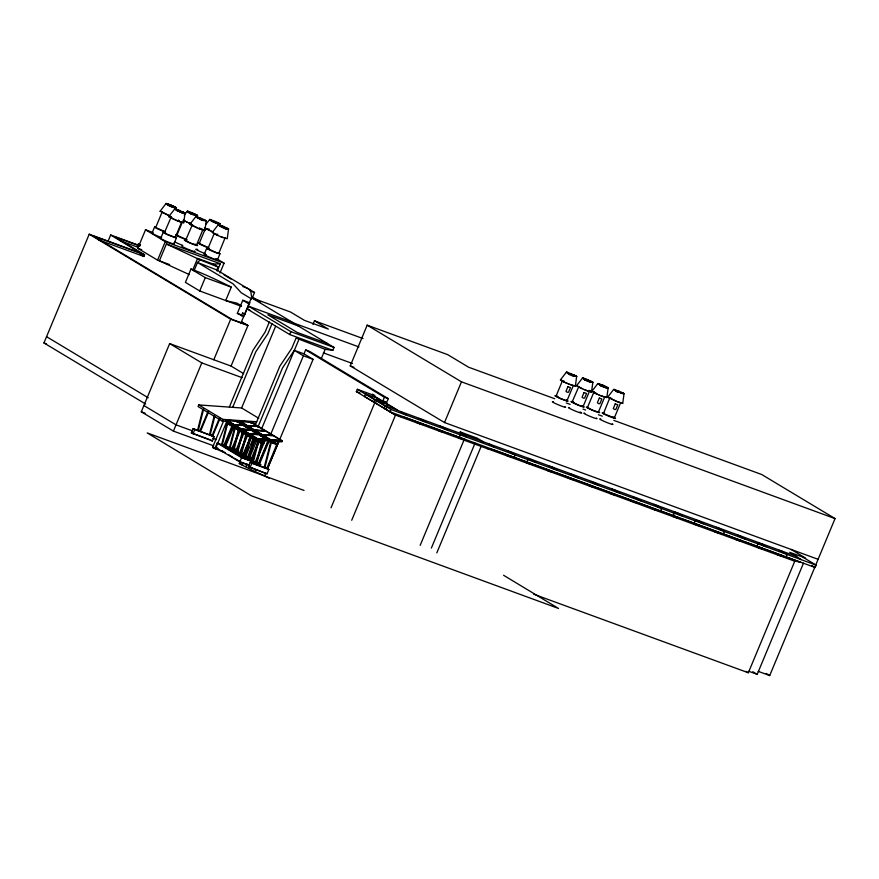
<?xml version="1.0" encoding="UTF-8"?>
<svg xmlns="http://www.w3.org/2000/svg" width="879" height="879" viewBox="0 0 879 879"><rect width="100%" height="100%" fill="white"/><g stroke="black" fill="none" stroke-linecap="round" stroke-linejoin="round"><path stroke-width="1.32" d="M178.668 221.211L183.733 222.772L185.051 213.048L174.987 208.708L168.779 216.509L174.481 219.508M198.467 228.474L204.895 230.54L206.213 220.816L195.896 216.498L189.93 224.277L200.764 229.43L199.61 227.793M568.977 384.09L575.393 386.167L576.646 376.278L566.417 372.125L560.428 379.893L564.867 382.321M601.752 396.022L606.818 397.572L608.158 387.859L603.302 385.343L597.841 383.541L591.853 391.309L596.281 393.726M617.662 401.802L622.717 403.362L624.057 393.649L613.74 389.331L607.752 397.099L616.739 401.538M202.774 409.548L197.544 430.402L200.445 431.468L208.872 411.24M203.631 409.065L198.412 429.875L200.093 430.479L207.84 411.877M214.278 415.536L209.455 434.764L212.729 435.962L220.025 418.437M214.817 416.338L210.323 434.226L212.377 434.984L219.552 417.745M227.969 422.195L227.771 422.953L232.528 424.689M238.616 428.688L233.462 449.191L236.748 450.389L244.615 431.49M239.517 428.029L234.33 448.653L236.396 449.411L244.021 431.084M229.012 449.312L234.704 427.249M235.517 426.919L229.891 448.784L231.562 449.389L239.758 429.699M239.967 423.975L240.11 423.414L254.042 431.787M242.274 431.787L236.583 453.861L239.484 454.926L248.35 433.611M243.087 431.457L237.462 453.333L239.132 453.938L247.329 434.248M240.923 453.674L246.395 432.435M247.417 428.447L248.12 425.711L256.108 426.282M246.691 434.138L241.791 453.135L243.846 453.894L250.976 436.775M247.988 429.062L248.647 426.535M250.845 436.127L245.208 457.992L246.878 458.596L255.591 437.676M253.954 436.984L248.482 458.212L251.768 459.42L259.635 440.511M254.987 432.995L255.69 430.26L263.667 430.831M254.58 437.412L249.361 457.684L251.416 458.442L259.052 440.093M252.218 463.255L257.91 441.192L227.243 422.766L227.068 423.447L257.734 441.873M259.063 439.566L258.58 441.434L263.184 443.115L264.502 439.95M262.052 440.313L256.239 462.881L259.525 464.079L268.963 441.39M262.876 437.105L263.447 434.918L271.424 435.49M263.964 435.742L257.107 462.343L259.173 463.101L269.348 438.643M264.118 467.617L270.765 441.84L260.667 435.775M271.853 440.478L271.435 442.082L277.599 444.334L271.963 440.95M211.861 221.299L209.576 219.431L214.432 221.947L214.267 222.552L219.893 223.749L209.828 219.409L205.851 224.299M217.992 235.484L212.278 232.474L218.245 224.694L223.09 227.211L222.925 227.804L228.562 229.012L227.243 238.747L222.178 237.187M583.656 389.364L576.536 385.749L582.524 377.981L587.37 380.497L587.183 381.079L585.93 380.519M597.929 383.705L603.796 387.156M613.839 389.496L618.596 391.847L617.75 392.144M145.661 404.065L43.95 342.942L89.218 234.199L140.651 253.031L110.666 235.012L108.04 241.34M137.377 246.197L138.432 243.67L140.574 244.955M169.647 264.601L157.561 260.173L137.816 248.307L145.529 229.793L153.199 232.594M152.045 233.056L154.561 227.002M164.823 231.66L155.715 227.485L162.077 212.191L169.999 215.948M98.866 239.989L143.881 256.459L144.585 254.767L114.6 236.759L139.926 246.021M160.714 238.319L163.23 232.265M179.854 221.629L181.689 222.035L175.317 237.33L166.834 234.221L164.384 232.748L171.02 217.432M157.561 260.173L165.274 241.659L145.529 229.793M217.311 270.963L220.31 263.744L166.384 244.01L159.374 260.843L189.381 274.622M186.919 239.714L176.866 235.253L182.25 222.31M173.943 243.868L176.47 237.802M202.84 229.804L196.478 245.098L190.677 243.186L185.535 240.516L192.171 225.2M208.323 247.636L199.214 243.45L205.587 228.155L208.037 229.628M225.716 300.486L231.276 287.125C218.102 280.544 204.884 274.061 190.974 269.007L185.414 282.368L199.731 290.971L241.132 306.222M192.589 270.369L197.588 258.349L213.355 264.118L218.256 267.062L216.761 270.666M193.995 270.897L197.489 262.48L200.192 259.898L218.256 267.062L216.772 269.952L197.489 262.48L233.122 283.895L241.264 292.784L251.603 298.992M204.214 254.295L206.741 248.23M225.09 237.824L218.827 253.295L216.992 252.888L207.883 248.713L214.256 233.418L216.706 234.891M213.762 445.873L173.416 431.106L141.288 411.801L169.669 343.601L231.056 366.071L243.67 373.652M199.731 290.971L205.29 277.621L190.974 269.007M217.454 259.832L219.97 253.778M219.948 273.05L224.068 263.173L217.091 258.986M173.416 431.106L201.796 362.906L169.669 343.601M213.806 359.753L230.683 319.209L89.218 234.199M258.756 418.283L241.604 407.977L198.764 404.922L198.072 406.559L222.09 420.986L227.441 421.371L221.563 444.829L224.464 445.895L233.407 424.403M243.846 316.715L237.33 313.374L242.791 300.255L250.021 302.914M191.336 432.897L193.138 428.578L214.179 436.665L212.377 440.994L191.336 432.897L209.521 439.555M241.439 315.836L242.582 313.078L244.999 313.957M192.995 433.896L194.786 429.567L193.138 428.578M240.802 323.351L251.471 297.717L290.531 312.023L304.409 320.352L328.35 329.12L314.473 320.78L312.946 324.439M244.505 315.067L248.812 304.716M332.833 350.336L289.718 334.547L247.285 309.045L248.482 306.167L291.597 321.956L334.031 347.447L332.833 350.336L325.164 349.326L296.08 338.041L291.828 348.238L279.819 366.213L256.009 423.403L250.438 423.008M252.482 297.388L254.514 292.498L247.373 288.202L242.879 286.565M231.056 366.071L247.933 325.516L241.505 321.659M222.09 420.986L222.772 419.349L256.69 421.766M223.277 452.015L212.553 447.444L223.607 420.909M229.386 406.999L253.064 350.139L265.084 332.163L269.326 321.956M226.43 420.228L226.002 421.272L257.382 440.126L281.829 441.873L282.28 440.808L250.889 421.942L226.43 420.228L257.822 439.093L282.28 440.808M240.428 462.321L215.421 447.367L217.223 443.049L235.396 449.707M215.3 449.092L227.298 420.261M232.682 407.34L255.8 351.776L267.82 333.811L272.072 323.604M225.354 447.026L234.177 425.821M241.604 407.977L275.588 326.34M231.913 450.378L240.791 429.062M237.363 453.3L238.264 451.136L236.605 450.147M289.718 334.547L290.916 331.669L248.482 306.167M217.223 443.049L241.582 457.684L239.78 462.002L249.471 465.551M269.348 478.385C259.393 473.32 249.065 469.001 239.308 463.519L240.352 461.014M243.483 453.487L250.273 437.193M253.009 431.886L254.031 429.435M244.197 454.872L252.075 435.962M244.747 457.739L245.648 455.575L243.999 454.586L227.002 448.367L221.266 444.917L238.264 451.136M242.055 465.167L243.098 462.64M245.208 457.585L253.624 437.368M257.833 427.249L282.555 367.861L294.575 349.886M256.108 438.269L247.241 459.585L244.34 458.519L250.647 434.017L257.679 434.501M245.889 466.573L246.944 464.046M249.054 458.992L256.943 440.038M261.667 428.666L298.816 339.679M257.382 440.126L257.822 439.093M267.205 468.529L268.853 469.518L267.051 473.847L248.405 466.628L250.207 462.31L265.985 468.089M250.065 467.617L251.855 463.299L250.207 462.31M252.317 462.288L253.218 460.124L251.559 459.135L234.572 452.916L228.65 449.356L245.648 455.575M255.119 464.321L265.128 440.269M267.864 468.013L313.089 359.346L303.991 353.874L305.65 349.908L309.518 351.325L388.287 398.659L386.628 402.626L382.761 401.209L384.409 397.242L305.65 349.908M254.998 472.045L256.042 469.518M258.679 463.2L268.666 439.192M270.776 434.138L303.387 355.797L294.278 350.325L303.991 353.874M276.709 444.62L267.051 467.837L264.997 467.079L271.292 442.642L277.379 444.862L270.622 440.808M276.929 444.093L278.247 440.928M267.403 468.815L278.885 441.247M264.7 475.594L265.755 473.067M321.209 358.819L325.164 349.326M818.096 559.308L444.51 422.546L350.238 365.895L367.18 325.175L447.642 354.633L468.573 367.202L554.715 398.736M533.674 594.182L748.337 672.765L794.759 561.231L395.506 415.064L356.358 391.649L357.335 389.298L371.652 394.539L398.758 410.823L796.726 556.517L789.716 552.309L805.593 558.11L791.177 549.452M365.62 393.979L374.751 399.462L386.529 403.78L377.399 398.297L365.62 393.979L364.543 396.561L385.804 409.24L387.76 404.527L375.992 400.209L385.068 405.669L396.847 409.977L387.76 404.527M373.674 402.044L374.751 399.462M331.031 507.831L374.817 402.637M375.432 403.011L377.399 398.297M385.068 405.669L383.991 408.252L394.88 414.69M357.335 389.298L390.924 409.471L389.935 411.833L815.141 567.493L816.119 565.131L802.648 557.033M351.71 520.269L395.506 415.064M444.51 422.546L461.464 381.827L367.18 325.175M420.184 545.332L463.969 440.126M431.38 548.046L475.034 443.17M436.819 552.88L481.132 446.411M508.183 456.201L514.138 457.421L515.226 454.828L510.051 451.718M573.35 385.42L566.988 400.714L561.187 398.802L556.044 396.132L562.406 380.838M588.886 390.781L589.457 391.276L583.085 406.57L578.712 405.241L572.141 401.989L578.778 386.672M604.774 396.836L598.401 412.13L592.611 410.218L587.458 407.548L593.83 392.254M618.838 402.219L620.673 402.626L614.311 417.921L603.466 413.515L609.729 398.044L618.596 402.241M654.591 509.798L660.547 511.018L661.634 508.425L656.459 505.315M717.341 532.762L723.296 533.992L724.384 531.399L719.209 528.29M780.091 555.737L786.046 556.956L787.123 554.363L781.958 551.254M748.655 671.237L757.204 674.358L803.483 563.164M758.17 671.336L769.707 675.555L835.05 518.588L761.697 474.506L613.85 420.382M168.35 205.334L166.065 203.467L167.801 203.84L169.207 205.521L171.064 206.224L171.537 205.268L176.393 207.785L166.065 203.467L160.11 211.246L169.098 215.685M177.151 210.586L179.734 211.487L180.206 210.52M188.073 211.345C194.094 216.344 183.414 209.488 188.952 211.608L190.369 213.289L192.215 213.993L192.688 213.037L197.544 215.553L187.227 211.235L184.238 215.124M197.621 216.871L200.884 219.256L201.357 218.3M210.422 219.541L214.564 222.189L215.047 221.233M220.53 226.562L218.245 224.694L220.948 226.617L223.233 227.452L223.705 226.496L228.562 229.012L224.782 228.518L226.837 228.639M571.888 373.927L571.383 374.872L566.417 372.125L568.724 374.069M582.612 378.146L584.832 379.915L587.491 380.728L587.985 379.783L592.842 382.299L591.501 392.012L585.084 389.946M599.566 383.925L600.95 385.584L602.807 386.288L603.302 385.343M615.036 390.21L616.64 391.616L616.003 391.177L618.706 392.078L619.212 391.133M170.757 206.576L172.273 206.532M179.426 211.839L180.931 211.784C193.072 215.135 174.284 211.399 184.205 212.938M191.908 214.344L193.424 214.3M200.577 219.607L206.115 220.651M573.657 376.135L576.734 376.454L571.746 375.498L572.383 375.74M603.17 386.914L608.158 387.859L605.213 387.54M171.064 206.224L174.075 206.389M179.734 211.487L182.744 211.652M192.215 213.993L195.226 214.168M200.884 219.256L203.895 219.42M214.564 222.189L217.585 222.365M223.233 227.452L226.244 227.628M572.042 375.157L574.426 375.058M590.523 380.904L588.743 381.288L589.842 381.893M602.807 386.288L605.84 386.474M621.75 392.254L619.97 392.627L624.057 393.649L622.09 393.429M204.389 227.892L206.972 229.232L209.092 228.969M215.63 234.495L217.761 234.232M176.393 207.785L172.614 207.279L174.657 207.4M160.11 211.246L162.615 211.795M168.779 216.509L171.284 217.058M198.182 218.366C190.666 212.289 202.917 222.431 196.731 216.608M189.93 224.277L192.435 224.826M219.893 223.749L215.564 223.057M212.278 232.474L213.509 232.638M225.189 238L224.299 237.879M199.214 243.45L200.115 243.571M207.883 248.713L208.784 248.834M560.428 379.893L561.659 380.058M576.536 385.749L577.756 385.903M600.104 385.398L598.687 383.651M589.457 391.276L587.622 390.869M591.853 391.309L594.358 391.858M556.044 396.132L557.879 396.539M607.752 397.099L608.982 397.253M603.368 413.339L604.258 413.449M172.317 206.785L175.097 206.895M180.986 212.048L183.766 212.158M193.479 214.553L196.248 214.674M202.137 219.816L204.917 219.926M215.827 222.75L218.596 222.87M224.497 228.013L227.265 228.133M213.355 264.118L220.31 263.744M575.448 375.564L572.647 375.432M589.249 381.53L591.545 381.409M606.862 386.98L604.06 386.848M620.475 392.88L622.771 392.759M562.307 381.178L564.384 381.222M593.732 392.594L595.808 392.638M181.272 212.542L183.326 212.663M216.113 223.255L218.168 223.376M588.48 381.585L592.842 382.299L590.875 382.079M233.891 424.711L242.351 425.304L235.33 424.799M241.45 429.249L249.922 429.842L242.901 429.348M249.207 433.907L258.536 434.435L251.273 430.073L242.219 429.435L249.493 433.808M236.77 422.041L242.89 422.469M244.593 423.381L240.626 423.612L246.274 425.678M258.536 438.742L265.557 439.247M271.325 439.654L279.313 440.225M172.822 207.026L176.294 207.62M181.492 212.289L184.964 212.883M197.445 215.388L194.567 215.157L197.544 215.553M216.333 223.002L219.794 223.585M228.463 228.848L224.991 228.265M573.526 375.893L576.646 376.278M590.809 381.969L592.743 382.134M605.159 387.452L608.059 387.694M621.068 393.232L623.969 393.484M608.532 397.769L610.982 398.022M173.042 207.411L175.547 207.675M194.204 215.19L196.698 215.443M202.862 220.453L205.367 220.706M216.553 223.387L219.047 223.64M225.222 228.65L227.716 228.903M573.372 376.069L575.888 376.333M604.785 387.485L607.312 387.749M620.695 393.265L623.211 393.539M168.911 216.75L171.57 217.135M190.073 224.519L192.721 224.903M398.846 416.174L404.801 417.393L423.129 424.096L417.162 422.876M419.755 423.832L425.722 425.051L444.038 431.754L438.083 430.534M440.676 431.479L446.631 432.71L464.958 439.412L459.003 438.192L460.86 433.71L466.035 436.819M487.274 448.543L493.229 449.762L511.545 456.476L505.59 455.245M529.103 463.859L535.058 465.079L553.385 471.781L547.419 470.562M550.012 471.507L555.967 472.737L574.295 479.44L568.339 478.22M570.932 479.165L576.888 480.395L595.215 487.098L589.26 485.878M591.853 486.823L597.808 488.043L616.124 494.756L610.169 493.537M612.762 494.481L618.717 495.701L637.044 502.414L631.089 501.184M633.682 502.14L639.637 503.359L657.953 510.073L651.998 508.842M675.511 517.456L681.467 518.676L699.794 525.378L693.839 524.159L695.696 519.687L700.871 522.785M696.432 525.104L702.387 526.334L720.703 533.037L714.748 531.817M735.668 539.475L741.623 540.695L723.296 533.992M738.261 540.42L744.216 541.651L762.532 548.353L756.577 547.134L758.445 542.651L763.62 545.76M759.17 548.078L765.126 549.298L783.453 556.011L777.497 554.792M794.209 560.912L800.176 562.131L786.046 556.956M202.577 229.826L201.005 229.397M587.985 379.783L582.524 377.981L585.051 380.069M604.499 396.858L602.939 396.44M226.112 300.728L236.956 303.123L241.549 305.892M219.091 224.804L223.705 226.496M572.46 385.31L570.328 384.606M573.042 402.11L573.976 402.384M167.801 203.84L171.537 205.268M188.952 211.608L192.688 213.037M591.117 381.915L587.37 380.497M622.332 393.265L618.596 391.847M165.274 241.659L224.068 263.173M110.666 235.012L139.794 245.67M566.285 402.967L570.141 404.384M582.997 409.087L585.568 410.032M598.423 414.734L602.28 416.152M120.225 240.758L137.948 247.252M137.816 248.307L141.651 249.713M250.021 290.85L254.514 292.498M144.585 254.767L93.141 235.946L231.99 319.374L246.625 324.736M205.29 277.621L231.276 287.125M314.473 320.78L363.027 338.558M461.464 381.827L835.05 518.588M358.918 346.93L293.531 322.989L251.471 297.717M298.069 325.845L267.787 314.759L297.278 332.482L327.559 343.568M247.285 309.045L249.823 309.979M290.916 331.669L334.031 347.447M237.33 313.374L240.945 314.693M323.406 352.875L352.534 363.532M230.683 319.209L247.933 325.516M350.238 365.895L353.929 367.246M303.387 355.797L313.089 359.346M384.409 397.242L388.287 398.659M356.358 391.649L359.94 392.968M390.924 409.471L816.119 565.131M514.138 457.421L532.465 464.123L526.51 462.903L528.367 458.431L533.542 461.53M660.547 511.018L678.874 517.731L672.918 516.5L674.786 512.028L679.95 515.138M201.796 362.906L242.143 377.673M43.95 342.942L46.521 343.887M241.604 424.568L246.054 426.205M194.786 429.567L214.179 436.665M141.288 411.801L145.068 413.185M192.413 430.842L176.02 424.843L143.892 405.538M212.586 438.225L216.366 439.61M253.218 460.124L236.22 453.905L242.329 457.574L260.964 464.782L241.582 457.684M215.421 447.367L217.849 448.257M212.553 447.444L217.487 449.246M251.855 463.299L268.853 469.518M249.021 465.002L240.527 461.893L234.418 458.223M248.405 466.628L267.051 473.847M239.308 463.519L242.736 464.771M304.035 490.438L147.189 432.907L251.295 495.767L558.561 608.477L503.579 575.273M192.578 214.619L193.215 214.861M171.427 206.851L172.053 207.092M201.247 219.882L201.873 220.124M180.085 212.114L180.722 212.344M191.161 223.727L186.381 221.838M220.827 236.671L223.112 237.627M600.401 395.506L602.686 396.462M587.37 390.891L583.568 389.397M214.432 221.947L215.773 222.497M223.09 227.211L224.442 227.76M202.093 219.563L195.984 216.663M180.931 211.784L174.734 208.719L177.02 210.586M602.686 386.057L604.038 386.606M572.614 375.19L566.515 372.289M208.73 230.034L212.597 231.66M188.293 222.673L190.249 223.464M221.266 236.923L217.399 235.297M175.811 220.157L177.756 220.948M598.885 394.968L600.84 395.759M569.416 384.343L565.549 382.717M618.706 392.078L619.365 392.353M587.491 380.728L588.15 381.003M596.962 394.133L598.973 394.924M567.559 383.508L563.791 381.915M210.729 230.825L206.972 229.232M197.05 227.892L191.897 225.222M173.888 219.332L179.613 221.651L178.448 220.014M600.742 385.837L601.84 386.364M569.317 374.421L570.427 374.948M595.204 393.331L597.566 394.319M582.25 388.76L579.085 387.189M190.15 213.542L191.259 214.069M199.324 219.047L199.918 219.332M186.974 222.024L183.14 220.299M166.384 244.01L200.192 259.898M213.004 221.991L212.125 221.53M168.999 205.774L169.504 206.016L168.383 204.851M174.833 208.894L178.162 211.279L177.053 210.114M185.689 221.431L183.337 220.135M173.196 218.926L170.746 217.454M595.204 393.199L593.929 392.43M589.622 390.726L590.721 391.331M563.78 381.783L562.516 381.014M612.938 416.976L614.311 417.921M581.711 405.626L583.085 406.57M195.105 244.153L195.907 244.604M811.767 565.472L815.141 567.493M796.077 556.429L801.252 559.538M779.365 550.309L784.529 553.418M761.038 543.607L766.213 546.705M740.118 535.948L745.293 539.058M737.525 534.992L742.7 538.102M716.616 527.334L721.791 530.444M698.289 520.632L703.464 523.741M677.379 512.973L682.543 516.083M653.866 504.37L659.041 507.48M635.539 497.657L640.714 500.766M632.946 496.712L638.121 499.821M614.63 489.999L619.805 493.108M612.037 489.054L617.212 492.163M593.71 482.351L598.885 485.45M591.117 481.395L596.292 484.505M572.8 474.693L577.964 477.802M570.207 473.737L575.371 476.847M551.88 467.035L557.055 470.144M549.287 466.079L554.462 469.188M216.772 269.952L250.636 290.301L251.515 296.531L260.7 302.057M224.079 274.885L230.99 279.05M530.96 459.376L536.135 462.486M252.218 297.476L256.932 300.31M507.458 450.773L512.633 453.883M489.131 444.06L494.306 447.169M483.098 441.697L477.132 438.116L459.981 431.842L465.936 435.413M242.791 300.255L249.186 304.101M442.544 427.007L447.708 430.117M439.95 426.051L445.115 429.161M421.623 419.349L426.798 422.458M419.03 418.404L424.205 421.502M242.582 313.078L244.78 314.396M140.42 254.383L143.881 256.459M372.52 394.155L374.872 395.561M384.277 401.22L386.628 402.626M400.703 411.691L405.878 414.8M766.213 673.457L769.707 675.555M752.765 671.699L757.204 674.358M745.996 671.358L748.337 672.765M281.5 440.621L273.38 435.731L262.876 434.995L271.007 439.885M270.391 439.841L262.272 434.962L259.481 434.764L267.601 439.643M260.876 434.292L246.933 425.919L246.713 426.447L260.656 434.819M269.71 439.599L261.953 434.94L261.733 435.468L269.49 440.126M267.15 439.61L259.03 434.731L249.977 434.094L258.107 438.984M255.13 432.446L258.448 434.435M266.117 439.687L270.622 442.39M233.133 424.909L235.407 426.282M237.682 427.644L239.956 429.007M242.23 430.38L250.196 435.16M253.602 437.215L255.877 438.577M258.151 439.939L263.843 443.357M198.764 404.922L222.772 419.349M232.858 425.568L263.568 444.016M46.554 336.69L148.265 397.802M210.729 439.994L212.377 440.994M221.761 450.619L225.2 452.685M228.826 454.861L232.77 457.234M621.936 402.681L622.717 403.362M606.038 396.901L606.818 397.572M574.613 385.485L575.393 386.167M566.417 400.22L566.988 400.714M204.115 229.869L204.895 230.54M182.953 222.09L183.733 222.772M218.256 252.8L218.827 253.295M589.271 390.419L591.358 391.77M589.018 390.43L591.127 392.045M218.344 224.859L219.827 226.046M209.674 219.596L211.158 220.783M187.326 211.399L189.556 213.179M166.164 203.631L168.405 205.411M201.84 228.837L203.664 230.386M176.031 209.609L177.657 211.026M583.81 378.86L585.425 380.266M175.58 208.828L177.437 210.641M166.911 203.576L168.779 205.389M614.586 389.441L616.421 391.232M583.37 378.091L585.205 379.882M567.263 372.235L569.098 374.036M189.534 212.619L190.655 213.795M616.058 390.715L617.146 391.869M600.148 384.936L601.247 386.079M568.735 373.52L569.823 374.674M219.97 225.068L221.387 226.749M211.301 219.816L212.718 221.486M176.47 209.103L177.877 210.784M615.476 389.705L616.86 391.364M584.249 378.355L585.634 380.025M568.142 372.509L569.537 374.168M222.365 225.947L222.563 227.189M213.696 220.684L213.905 221.926M200.016 217.75L200.214 218.981M191.347 212.487L191.556 213.729M178.855 209.982L179.063 211.213M170.196 204.719L170.394 205.95M617.86 390.584L618.047 391.803M601.961 384.793L602.137 386.013M586.645 379.234L586.82 380.453M570.537 373.388L570.724 374.608M612.245 423.854A7.175 0.571 22.6 0 1 605.917 422.14A7.175 0.571 22.6 0 1 600.786 419.052M596.336 418.074A7.175 0.571 22.6 0 1 590.018 416.36A7.175 0.571 22.6 0 1 584.876 413.273M580.052 411.976A7.175 0.571 22.6 0 1 579.909 412.756A7.175 0.571 22.6 0 1 570.976 409.12A7.175 0.571 22.6 0 1 569.559 407.702M564.922 406.658A7.175 0.571 22.6 0 1 558.594 404.944A7.175 0.571 22.6 0 1 553.462 401.857M186.744 239.824A7.175 0.571 22.6 0 1 177.382 235.913A7.175 0.571 22.6 0 1 177.943 235.264M182.788 245.384A7.175 0.571 22.6 0 1 174.855 241.967M215.794 258.701A7.175 0.571 22.6 0 1 215.234 259.349A7.175 0.571 22.6 0 1 205.873 255.426A7.175 0.571 22.6 0 1 206.433 254.778M161.626 237.616A7.175 0.571 22.6 0 1 154.319 234.506A7.175 0.571 22.6 0 1 152.375 233.034M205.137 253.581A7.175 0.571 22.6 0 1 195.676 249.24M196.632 249.175A7.175 0.571 22.6 0 1 197.764 249.515M194.413 251.031A7.175 0.571 22.6 0 1 188.952 249.68A7.175 0.571 22.6 0 1 182.195 246.065M173.262 243.263A7.175 0.571 22.6 0 1 167.801 241.912A7.175 0.571 22.6 0 1 161.033 238.297M209.092 248.032A7.175 0.571 22.6 0 1 199.731 244.109A7.175 0.571 22.6 0 1 200.291 243.461M165.582 232.056A7.175 0.571 22.6 0 1 156.847 228.452A7.175 0.571 22.6 0 1 155.649 227.145M218.311 252.636A7.175 0.571 22.6 0 1 217.761 253.284A7.175 0.571 22.6 0 1 208.4 249.372A7.175 0.571 22.6 0 1 208.96 248.724M175.778 237.209A7.175 0.571 22.6 0 1 169.46 235.495A7.175 0.571 22.6 0 1 164.318 232.408M196.929 244.977A7.175 0.571 22.6 0 1 194.479 244.769A7.175 0.571 22.6 0 1 185.678 240.978A7.175 0.571 22.6 0 1 186.601 240.527M597.896 411.471A7.175 0.571 22.6 0 1 597.335 412.13A7.175 0.571 22.6 0 1 587.974 408.208A7.175 0.571 22.6 0 1 588.534 407.559M582.579 405.911A7.175 0.571 22.6 0 1 582.019 406.559A7.175 0.571 22.6 0 1 572.658 402.648A7.175 0.571 22.6 0 1 573.218 401.989M566.472 400.066A7.175 0.571 22.6 0 1 565.911 400.714A7.175 0.571 22.6 0 1 556.55 396.792A7.175 0.571 22.6 0 1 557.11 396.143M613.795 417.261A7.175 0.571 22.6 0 1 613.234 417.91A7.175 0.571 22.6 0 1 603.884 413.987A7.175 0.571 22.6 0 1 604.433 413.339M227.606 423.645L222.431 444.302L224.101 444.917L232.254 425.348L227.606 423.645M258.404 442.115L253.097 462.728L254.767 463.332L262.909 443.774L258.404 442.115M567.911 386.661L565.977 391.309L567.153 392.254L568.515 392.243L570.449 387.595L567.911 386.661M584.019 392.517L582.074 397.165L583.249 398.099L584.612 398.088L586.546 393.44L584.019 392.517M599.335 398.077L597.401 402.725L598.577 403.659L599.928 403.659L601.873 399.011L599.335 398.077M615.234 403.857L613.3 408.515L614.476 409.449L615.838 409.438L617.772 404.79L615.234 403.857M236.253 421.041L227.2 420.415L234.166 424.601L243.219 425.227L236.253 421.041M239.495 421.272L236.704 421.074L243.67 425.26L246.461 425.458L239.495 421.272M250.603 422.052L240.099 421.316L247.065 425.502L257.569 426.238L250.603 422.052M243.703 425.524L234.66 424.887L241.736 429.139L250.79 429.776L243.703 425.524M246.944 425.755L244.153 425.557L251.24 429.809L254.031 430.007L246.944 425.755M258.052 426.524L247.548 425.788L254.635 430.051L265.139 430.787L258.052 426.524M254.514 430.292L251.724 430.106L258.986 434.468L261.777 434.666L254.514 430.292M265.623 431.073L255.119 430.336L262.392 434.709L272.886 435.446L265.623 431.073"/></g></svg>
